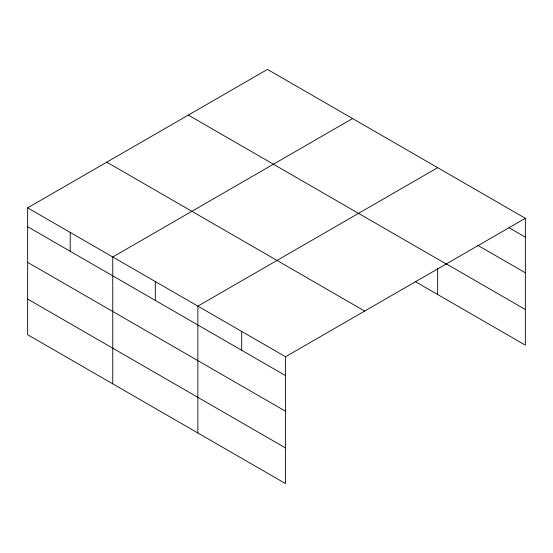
<?xml version="1.0" encoding="UTF-8"?>
<svg xmlns="http://www.w3.org/2000/svg" width="553" height="553" viewBox="0 0 553 553"><rect width="100%" height="100%" fill="white"/><g stroke="black" fill="none" stroke-linecap="round" stroke-linejoin="round"><path stroke-width="0.83" d="M285.548 411.245L285.548 356.747L27.65 207.852L27.65 334.703L285.548 483.599L285.548 411.245L27.65 262.35M415.268 281.595L525.35 345.148L525.35 218.297L267.452 69.402L27.65 207.852M352.558 118.542L112.757 256.986L112.757 383.837M437.665 167.677L197.863 306.127L197.863 432.971M285.548 356.747L525.35 218.297M509.002 227.725L525.35 237.161M477.792 245.338L525.35 272.795M445.842 263.608L525.35 309.514M188.317 115.093L446.216 263.988M106.784 162.167L364.683 311.062M27.65 226.716L285.548 375.611M27.65 299.062L285.548 447.958M437.665 268.219L437.665 294.521M241.702 331.434L241.702 350.298M155.31 281.56L155.31 300.417M70.203 232.419L70.203 251.283"/></g></svg>
